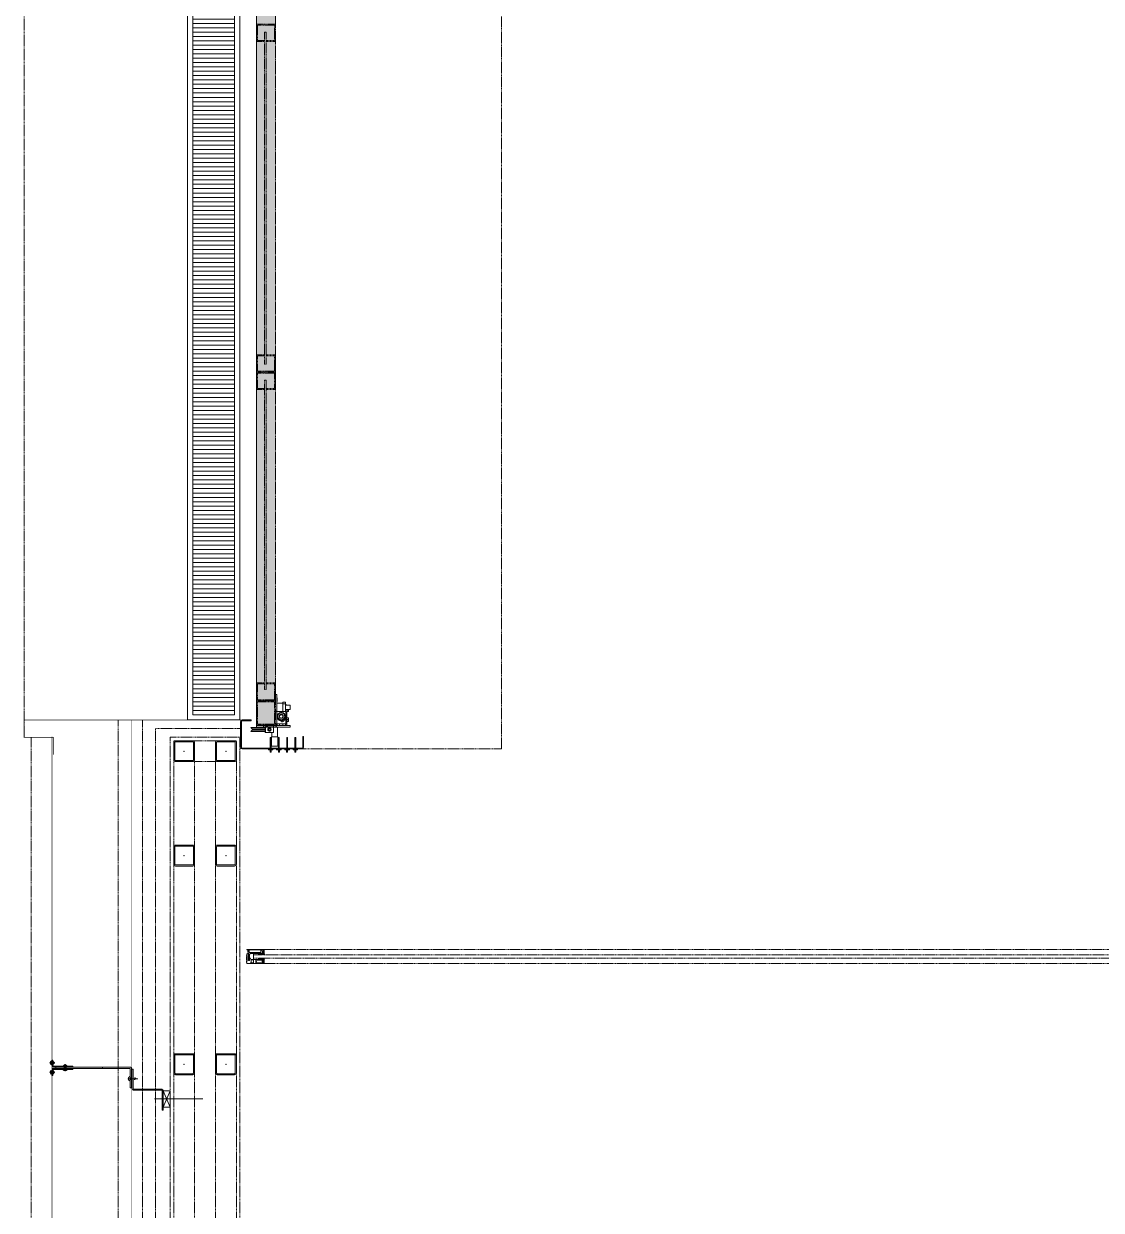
# Model space of a CAD drawing. Extents: x -1457 to 23780, y -2071 to 4205.
# Drawn here: x 1120.4 to 1430, y 1284 to 1625.1 of the extents above; entities that cross this region are included whole.
import ezdxf

# ---------------------------------------------------------------- set-up
doc = ezdxf.new("R2010")
doc.units = 0
doc.header["$MEASUREMENT"] = 0
doc.linetypes.add('HIDDEN', pattern=[0.375, 0.25, -0.125])
doc.layers.get('0').update_dxf_attribs({"color": 9, "lineweight": 9})
for name, color, linetype, lineweight in [('10', 9, 'Continuous', 9), ('M-TEFRIS2-015', 129, 'Continuous', 9), ('M-TEFRIS2-015 @ 1', 129, 'Continuous', 9)]:
    doc.layers.add(name, color=color, linetype=linetype, lineweight=lineweight)
pattern_1 = [(225, (-604.72494, -2171.82614), (-0.0883883476, 0.0883883476), []), (135, (-604.72494, -2171.82614), (0.0883883476, 0.0883883476), [])]

# ---------------------------------------------------------------- blocks, each defined once
blk = doc.blocks.new('p-ızgara 1')
h = blk.add_hatch()
h.set_pattern_fill('ANSI31', color=256, scale=10, angle=225, style=0)
h.set_pattern_definition([(270, (-1308.5183, 1064.6868), (1.25, -4e-16), [])])
h.paths.add_polyline_path([(1.5, 13.5), (1.5, 1.5), (394.5, 1.5), (394.5, 13.5)])
for points in [[(0, 15), (0, 0), (396, 0), (396, 15)], [(1.5, 13.5), (1.5, 1.5), (394.5, 1.5), (394.5, 13.5)]]:
    blk.add_lwpolyline(points, close=True)
blk = doc.blocks.new('p- alum kaplama profil')
at = {"lineweight": 13}
blk.add_lwpolyline([(7.12, 12.59), (7.12, 26.49)], dxfattribs=at)
at = {"lineweight": 5}
blk.add_lwpolyline([(9.44, 15.16), (4.79, 15.16), (4.79, 17.16), (9.44, 17.16)], close=True, dxfattribs=at)
for points in [[(4.79, 15.16), (9.44, 17.16)], [(9.44, 15.16), (4.79, 17.16)]]:
    blk.add_lwpolyline(points, dxfattribs=at)
at = {"lineweight": 18}
blk.add_lwpolyline([(4.09, 6.16), (-1.41, 6.16), (-1.41, 6.46), (4.09, 6.46, 0.414214), (4.29, 6.66), (4.29, 14.66, -0.414214), (4.79, 15.16), (10.29, 15.16), (10.29, 14.86), (4.79, 14.86, 0.414214), (4.59, 14.66), (4.59, 6.66, -0.414214)], format="xyb", close=True, dxfattribs=at)
blk.add_lwpolyline([(-2.06, 5.56), (-2.06, -2.34), (-2.06, -15.69), (-1.66, -15.69), (-1.66, -2.34), (-1.66, 5.56), (-1.66, 5.56), (-1.66, 5.57), (-1.66, 5.57), (-1.66, 5.58), (-1.66, 5.58), (-1.65, 5.59), (-1.65, 5.59), (-1.65, 5.59), (-1.65, 5.6), (-1.65, 5.6), (-1.64, 5.61), (-1.64, 5.61), (-1.64, 5.62), (-1.64, 5.62), (-1.63, 5.62), (-1.63, 5.63), (-1.63, 5.63), (-1.62, 5.63), (-1.62, 5.64), (-1.61, 5.64), (-1.61, 5.64), (-1.61, 5.64), (-1.6, 5.65), (-1.6, 5.65), (-1.59, 5.65), (-1.59, 5.65), (-1.58, 5.65), (-1.58, 5.65), (-1.57, 5.66), (-1.57, 5.66), (-1.56, 5.66), (-1.56, 5.66), (3.94, 5.66), (3.94, 6.06), (-1.56, 6.06), (-1.58, 6.06), (-1.61, 6.05), (-1.63, 6.05), (-1.66, 6.05), (-1.68, 6.04), (-1.7, 6.03), (-1.73, 6.03), (-1.75, 6.02), (-1.77, 6.01), (-1.79, 6), (-1.82, 5.99), (-1.84, 5.97), (-1.86, 5.96), (-1.88, 5.94), (-1.89, 5.93), (-1.91, 5.91), (-1.93, 5.89), (-1.95, 5.87), (-1.96, 5.85), (-1.97, 5.83), (-1.99, 5.81), (-2, 5.79), (-2.01, 5.77), (-2.02, 5.75), (-2.03, 5.72), (-2.04, 5.7), (-2.04, 5.68), (-2.05, 5.65), (-2.05, 5.63), (-2.06, 5.61), (-2.06, 5.58)], close=True)
blk.add_lwpolyline([(-1.66, -2.34), (-2.06, -2.34)])
for points in [[(-2.36, -10.84), (-2.36, -16.39), (-2.36, -16.39, -0.414214), (-2.51, -16.54), (-2.51, -16.54), (-4.06, -16.54), (-4.06, -16.84), (-2.51, -16.84), (-2.51, -16.84, 0.414214), (-2.06, -16.39), (-2.06, -10.84)], [(-1.36, -10.84), (-1.66, -10.84), (-1.66, -16.39, 0.414214), (-1.21, -16.84), (-1.21, -16.84), (0.34, -16.84), (0.34, -16.54), (-1.21, -16.54), (-1.21, -16.54, -0.414214), (-1.36, -16.39), (-1.36, -16.39)]]:
    blk.add_lwpolyline(points, format="xyb", close=True)
for points in [[(1.61, 6.87, -10), (0.98, 6.96, -10)], [(1.56, 7.05, -10), (1.02, 7.13, -10)], [(1.05, 6.91, -10), (1.29, 7.56, -10)], [(1.29, 4.93, -10), (1.29, 7.8, -10)], [(1.53, 6.82, -10), (1.29, 7.56, -10)], [(0.67, 5.66, -10), (1.91, 5.66, -10)], [(0.67, 5.66, -10), (0.67, 5.64, -10), (0.67, 5.62, -10), (0.67, 5.6, -10), (0.68, 5.58, -10), (0.68, 5.56, -10), (0.69, 5.54, -10), (0.69, 5.52, -10), (0.7, 5.5, -10), (0.7, 5.48, -10), (0.71, 5.46, -10), (0.72, 5.45, -10), (0.73, 5.43, -10), (0.74, 5.41, -10), (0.75, 5.4, -10), (0.76, 5.38, -10), (0.77, 5.36, -10), (0.79, 5.35, -10), (0.8, 5.33, -10), (0.81, 5.32, -10), (0.83, 5.31, -10), (0.84, 5.29, -10), (0.86, 5.28, -10), (0.87, 5.27, -10), (0.89, 5.26, -10), (0.91, 5.25, -10), (0.92, 5.24, -10), (0.94, 5.23, -10), (0.96, 5.22, -10), (0.98, 5.21, -10), (1, 5.21, -10), (1.02, 5.2, -10), (1.03, 5.2, -10)], [(0.96, 5.66, -10), (0.97, 5.66, -10), (0.97, 5.66, -10), (0.97, 5.66, -10), (0.98, 5.66, -10), (0.98, 5.66, -10), (0.99, 5.66, -10), (0.99, 5.66, -10), (1, 5.66, -10), (1, 5.67, -10), (1, 5.67, -10), (1.01, 5.67, -10), (1.01, 5.67, -10), (1.01, 5.67, -10), (1.02, 5.68, -10), (1.02, 5.68, -10), (1.02, 5.68, -10), (1.03, 5.69, -10), (1.03, 5.69, -10), (1.03, 5.69, -10), (1.04, 5.7, -10), (1.04, 5.7, -10), (1.04, 5.7, -10), (1.04, 5.71, -10), (1.04, 5.71, -10), (1.05, 5.72, -10), (1.05, 5.72, -10), (1.05, 5.72, -10), (1.05, 5.73, -10), (1.05, 5.73, -10), (1.05, 5.74, -10), (1.05, 5.74, -10), (1.05, 5.75, -10)], [(1.33, 5.85, -10), (0.98, 5.88, -10)], [(1.03, 5.2, -10), (1.04, 5.2, -10), (1.05, 5.19, -10), (1.05, 5.19, -10), (1.06, 5.19, -10), (1.06, 5.19, -10), (1.07, 5.19, -10), (1.07, 5.19, -10), (1.08, 5.19, -10), (1.08, 5.19, -10), (1.09, 5.19, -10), (1.09, 5.18, -10), (1.1, 5.18, -10), (1.1, 5.18, -10), (1.11, 5.18, -10), (1.11, 5.18, -10), (1.12, 5.18, -10), (1.12, 5.18, -10), (1.13, 5.18, -10), (1.13, 5.18, -10), (1.14, 5.18, -10), (1.15, 5.18, -10), (1.15, 5.18, -10), (1.16, 5.17, -10), (1.16, 5.17, -10), (1.17, 5.17, -10), (1.17, 5.17, -10), (1.18, 5.17, -10), (1.18, 5.17, -10), (1.19, 5.17, -10), (1.19, 5.17, -10), (1.2, 5.17, -10), (1.2, 5.17, -10)], [(1.05, 5.83, -10), (1.05, 6.01, -10)], [(1.05, 5.75, -10), (1.05, 5.83, -10)], [(1.2, 5.17, -10), (1.2, 5.2, -10)], [(1.38, 5.2, -10), (1.2, 5.2, -10)], [(1.29, 6.16, -10), (1.29, 6.26, -10)], [(1.38, 5.17, -10), (1.38, 5.2, -10)], [(1.38, 5.17, -10), (1.38, 5.17, -10), (1.39, 5.17, -10), (1.39, 5.17, -10), (1.4, 5.17, -10), (1.41, 5.17, -10), (1.41, 5.17, -10), (1.42, 5.17, -10), (1.42, 5.17, -10), (1.43, 5.17, -10), (1.43, 5.18, -10), (1.44, 5.18, -10), (1.44, 5.18, -10), (1.45, 5.18, -10), (1.45, 5.18, -10), (1.46, 5.18, -10), (1.46, 5.18, -10), (1.47, 5.18, -10), (1.47, 5.18, -10), (1.48, 5.18, -10), (1.48, 5.18, -10), (1.49, 5.18, -10), (1.5, 5.19, -10), (1.5, 5.19, -10), (1.51, 5.19, -10), (1.51, 5.19, -10), (1.52, 5.19, -10), (1.52, 5.19, -10), (1.53, 5.19, -10), (1.53, 5.19, -10), (1.54, 5.19, -10), (1.54, 5.2, -10), (1.55, 5.2, -10)], [(1.53, 5.75, -10), (1.53, 5.92, -10)], [(1.53, 5.75, -10), (1.53, 5.74, -10), (1.53, 5.74, -10), (1.53, 5.73, -10), (1.53, 5.73, -10), (1.53, 5.72, -10), (1.54, 5.72, -10), (1.54, 5.72, -10), (1.54, 5.71, -10), (1.54, 5.71, -10), (1.54, 5.7, -10), (1.54, 5.7, -10), (1.55, 5.7, -10), (1.55, 5.69, -10), (1.55, 5.69, -10), (1.55, 5.69, -10), (1.56, 5.68, -10), (1.56, 5.68, -10), (1.56, 5.68, -10), (1.57, 5.67, -10), (1.57, 5.67, -10), (1.58, 5.67, -10), (1.58, 5.67, -10), (1.58, 5.67, -10), (1.59, 5.66, -10), (1.59, 5.66, -10), (1.6, 5.66, -10), (1.6, 5.66, -10), (1.6, 5.66, -10), (1.61, 5.66, -10), (1.61, 5.66, -10), (1.62, 5.66, -10), (1.62, 5.66, -10)], [(1.55, 5.2, -10), (1.57, 5.2, -10), (1.59, 5.21, -10), (1.6, 5.21, -10), (1.62, 5.22, -10), (1.64, 5.23, -10), (1.66, 5.24, -10), (1.68, 5.25, -10), (1.69, 5.26, -10), (1.71, 5.27, -10), (1.73, 5.28, -10), (1.74, 5.29, -10), (1.76, 5.31, -10), (1.77, 5.32, -10), (1.78, 5.33, -10), (1.8, 5.35, -10), (1.81, 5.36, -10), (1.82, 5.38, -10), (1.83, 5.4, -10), (1.84, 5.41, -10), (1.85, 5.43, -10), (1.86, 5.45, -10), (1.87, 5.46, -10), (1.88, 5.48, -10), (1.89, 5.5, -10), (1.89, 5.52, -10), (1.9, 5.54, -10), (1.9, 5.56, -10), (1.9, 5.58, -10), (1.91, 5.6, -10), (1.91, 5.62, -10), (1.91, 5.64, -10), (1.91, 5.66, -10)], [(-2.86, -13.04, 0), (-0.86, -13.04, 0)], [(-2.36, -12.52, 0), (-2.4, -12.53, 0), (-2.43, -12.56, 0), (-2.47, -12.58, 0), (-2.5, -12.6, 0), (-2.53, -12.63, 0), (-2.56, -12.66, 0), (-2.59, -12.69, 0), (-2.61, -12.73, 0), (-2.63, -12.76, 0), (-2.65, -12.8, 0), (-2.67, -12.84, 0), (-2.68, -12.88, 0), (-2.69, -12.92, 0), (-2.7, -12.96, 0), (-2.71, -13, 0), (-2.71, -13.04, 0), (-2.71, -13.08, 0), (-2.7, -13.13, 0), (-2.69, -13.17, 0), (-2.68, -13.21, 0), (-2.67, -13.25, 0), (-2.65, -13.28, 0), (-2.63, -13.32, 0), (-2.61, -13.36, 0), (-2.59, -13.39, 0), (-2.56, -13.42, 0), (-2.53, -13.45, 0), (-2.5, -13.48, 0), (-2.47, -13.51, 0), (-2.43, -13.53, 0), (-2.4, -13.55, 0), (-2.36, -13.57, 0)], [(-2.36, -13.04, 0), (-2.36, -12.52, 0)], [(-2.36, -13.04, 0), (-2.36, -12.73, 0)], [(-2.36, -12.73, 0), (-2.36, -13.04, 0)], [(-1.36, -12.73, 0), (-2.36, -12.73, 0)], [(-2.36, -13.04, 0), (-2.36, -13.36, 0)], [(-2.36, -13.04, 0), (-2.36, -13.57, 0)], [(-2.36, -13.36, 0), (-2.36, -13.04, 0)], [(-1.36, -13.36, 0), (-2.36, -13.36, 0)], [(-1.36, -13.04, 0), (-1.36, -12.37, 0)], [(-1.36, -13.72, 0), (-1.32, -13.68, 0), (-1.29, -13.65, 0), (-1.26, -13.61, 0), (-1.23, -13.58, 0), (-1.2, -13.54, 0), (-1.18, -13.5, 0), (-1.16, -13.45, 0), (-1.14, -13.41, 0), (-1.12, -13.37, 0), (-1.1, -13.32, 0), (-1.09, -13.28, 0), (-1.08, -13.23, 0), (-1.07, -13.18, 0), (-1.06, -13.14, 0), (-1.06, -13.09, 0), (-1.06, -13.04, 0), (-1.06, -12.99, 0), (-1.06, -12.95, 0), (-1.07, -12.9, 0), (-1.08, -12.85, 0), (-1.09, -12.81, 0), (-1.1, -12.76, 0), (-1.12, -12.72, 0), (-1.14, -12.67, 0), (-1.16, -12.63, 0), (-1.18, -12.59, 0), (-1.2, -12.55, 0), (-1.23, -12.51, 0), (-1.26, -12.47, 0), (-1.29, -12.43, 0), (-1.32, -12.4, 0), (-1.36, -12.37, 0)], [(-1.36, -13.04, 0), (-1.36, -13.72, 0)], [(-3.84, -17.04, 0), (-3.81, -17.07, 0), (-3.78, -17.1, 0), (-3.75, -17.12, 0), (-3.72, -17.15, 0), (-3.69, -17.17, 0), (-3.66, -17.19, 0), (-3.62, -17.21, 0), (-3.59, -17.23, 0), (-3.55, -17.24, 0), (-3.52, -17.26, 0), (-3.48, -17.27, 0), (-3.44, -17.28, 0), (-3.4, -17.28, 0), (-3.36, -17.29, 0), (-3.32, -17.29, 0), (-3.29, -17.29, 0), (-3.25, -17.29, 0), (-3.21, -17.29, 0), (-3.17, -17.28, 0), (-3.13, -17.28, 0), (-3.09, -17.27, 0), (-3.06, -17.26, 0), (-3.02, -17.24, 0), (-2.98, -17.23, 0), (-2.95, -17.21, 0), (-2.91, -17.19, 0), (-2.88, -17.17, 0), (-2.85, -17.15, 0), (-2.82, -17.12, 0), (-2.79, -17.1, 0), (-2.76, -17.07, 0), (-2.73, -17.04, 0)], [(-3.29, -17.04, 0), (-3.84, -17.04, 0)], [(-2.85, -16.54, 0), (-2.86, -16.51, 0), (-2.87, -16.47, 0), (-2.89, -16.44, 0), (-2.91, -16.41, 0), (-2.93, -16.38, 0), (-2.96, -16.35, 0), (-2.98, -16.33, 0), (-3.01, -16.31, 0), (-3.04, -16.29, 0), (-3.07, -16.27, 0), (-3.11, -16.25, 0), (-3.14, -16.24, 0), (-3.18, -16.23, 0), (-3.21, -16.22, 0), (-3.25, -16.22, 0), (-3.29, -16.22, 0), (-3.32, -16.22, 0), (-3.36, -16.22, 0), (-3.39, -16.23, 0), (-3.43, -16.24, 0), (-3.46, -16.25, 0), (-3.5, -16.27, 0), (-3.53, -16.29, 0), (-3.56, -16.31, 0), (-3.59, -16.33, 0), (-3.61, -16.35, 0), (-3.64, -16.38, 0), (-3.66, -16.41, 0), (-3.68, -16.44, 0), (-3.7, -16.47, 0), (-3.71, -16.51, 0), (-3.73, -16.54, 0)], [(-3.29, -16.54, 0), (-3.73, -16.54, 0)], [(-3.29, -16.54, 0), (-3.55, -16.54, 0)], [(-3.55, -16.54, 0), (-3.29, -16.54, 0)], [(-3.55, -17.04, 0), (-3.55, -16.54, 0)], [(-3.29, -17.54, 0), (-3.29, -16.04, 0)], [(-3.29, -16.54, 0), (-2.85, -16.54, 0)], [(-3.29, -16.54, 0), (-3.03, -16.54, 0)], [(-3.03, -16.54, 0), (-3.29, -16.54, 0)], [(-3.29, -17.04, 0), (-2.73, -17.04, 0)], [(-3.03, -17.04, 0), (-3.03, -16.54, 0)], [(-0.56, -17.04, 0), (-1.11, -17.04, 0)], [(0, -17.04, 0), (-0.03, -17.07, 0), (-0.06, -17.1, 0), (-0.09, -17.12, 0), (-0.12, -17.15, 0), (-0.15, -17.17, 0), (-0.18, -17.19, 0), (-0.22, -17.21, 0), (-0.25, -17.23, 0), (-0.29, -17.24, 0), (-0.33, -17.26, 0), (-0.36, -17.27, 0), (-0.4, -17.28, 0), (-0.44, -17.28, 0), (-0.48, -17.29, 0), (-0.52, -17.29, 0), (-0.56, -17.29, 0), (-0.59, -17.29, 0), (-0.63, -17.29, 0), (-0.67, -17.28, 0), (-0.71, -17.28, 0), (-0.75, -17.27, 0), (-0.79, -17.26, 0), (-0.82, -17.24, 0), (-0.86, -17.23, 0), (-0.89, -17.21, 0), (-0.93, -17.19, 0), (-0.96, -17.17, 0), (-0.99, -17.15, 0), (-1.02, -17.12, 0), (-1.05, -17.1, 0), (-1.08, -17.07, 0), (-1.11, -17.04, 0)], [(-1, -16.54, 0), (-0.98, -16.51, 0), (-0.97, -16.47, 0), (-0.95, -16.44, 0), (-0.93, -16.41, 0), (-0.91, -16.38, 0), (-0.88, -16.35, 0), (-0.86, -16.33, 0), (-0.83, -16.31, 0), (-0.8, -16.29, 0), (-0.77, -16.27, 0), (-0.73, -16.25, 0), (-0.7, -16.24, 0), (-0.66, -16.23, 0), (-0.63, -16.22, 0), (-0.59, -16.22, 0), (-0.56, -16.22, 0), (-0.52, -16.22, 0), (-0.48, -16.22, 0), (-0.45, -16.23, 0), (-0.41, -16.24, 0), (-0.38, -16.25, 0), (-0.34, -16.27, 0), (-0.31, -16.29, 0), (-0.28, -16.31, 0), (-0.25, -16.33, 0), (-0.23, -16.35, 0), (-0.2, -16.38, 0), (-0.18, -16.41, 0), (-0.16, -16.44, 0), (-0.14, -16.47, 0), (-0.13, -16.51, 0), (-0.12, -16.54, 0)], [(-0.56, -16.54, 0), (-1, -16.54, 0)], [(-0.56, -16.54, 0), (-0.82, -16.54, 0)], [(-0.82, -16.54, 0), (-0.56, -16.54, 0)], [(-0.82, -17.04, 0), (-0.82, -16.54, 0)], [(-0.56, -17.54, 0), (-0.56, -16.04, 0)], [(-0.56, -16.54, 0), (-0.3, -16.54, 0)], [(-0.56, -16.54, 0), (-0.12, -16.54, 0)], [(-0.3, -16.54, 0), (-0.56, -16.54, 0)], [(-0.56, -17.04, 0), (0, -17.04, 0)], [(-0.3, -17.04, 0), (-0.3, -16.54, 0)]]:
    blk.add_polyline3d(points)
blk = doc.blocks.new('p-seksiyonel kapı profil')
for p, q in [((-11.79, 6.84), (-11.79, 7.08)), ((-11.25, 7.08), (-11.79, 7.08)), ((-11.79, 6.84), (-11.28, 6.84)), ((-11.28, 7.76), (-11.28, 7.08)), ((-11.28, 7.76), (-11.25, 7.76)), ((-11.25, 7.76), (-10.99, 7.76)), ((-11.25, 7.53), (-11.25, 7.76)), ((-11.25, 7.53), (-10.99, 7.53)), ((-11.25, 6.82), (-11.25, 7.53)), ((-10.99, 7.53), (-10.99, 7.76)), ((-10.99, 7.53), (-10.99, 6.84)), ((-10.71, 7.08), (-10.99, 7.08)), ((-10.71, 6.84), (-10.99, 6.84)), ((-10.71, 6.84), (-10.71, 7.08)), ((-10.71, 7.08), (-10.48, 7.08)), ((-10.71, 6.84), (-10.48, 6.84)), ((-10.48, 7.08), (-10.48, 6.84)), ((-9.42, 6.84), (-9.42, 7.08)), ((-8.89, 7.08), (-9.42, 7.08)), ((-9.42, 6.84), (-8.92, 6.84)), ((-8.92, 7.76), (-8.92, 7.08)), ((-8.92, 7.76), (-8.89, 7.76)), ((-8.89, 7.76), (-8.62, 7.76)), ((-8.89, 7.53), (-8.89, 7.76)), ((-8.89, 7.53), (-8.62, 7.53)), ((-8.89, 6.82), (-8.89, 7.53)), ((-8.62, 7.53), (-8.62, 7.76)), ((-8.62, 7.53), (-8.62, 6.84)), ((-8.35, 7.08), (-8.62, 7.08)), ((-8.35, 6.84), (-8.62, 6.84)), ((-8.35, 6.84), (-8.35, 7.08)), ((-8.35, 7.08), (-8.12, 7.08)), ((-8.35, 6.84), (-8.12, 6.84)), ((-8.12, 7.08), (-8.12, 6.84)), ((-7.06, 6.84), (-7.06, 7.08)), ((-6.53, 7.08), (-7.06, 7.08)), ((-7.06, 6.84), (-6.56, 6.84)), ((-6.56, 7.76), (-6.56, 7.08)), ((-6.56, 7.76), (-6.53, 7.76)), ((-6.53, 7.76), (-6.26, 7.76)), ((-6.53, 7.53), (-6.53, 7.76)), ((-6.53, 7.53), (-6.26, 7.53)), ((-6.53, 6.82), (-6.53, 7.53)), ((-6.26, 7.53), (-6.26, 7.76)), ((-6.26, 7.53), (-6.26, 6.84)), ((-5.99, 7.08), (-6.26, 7.08)), ((-5.99, 6.84), (-6.26, 6.84)), ((-5.99, 6.84), (-5.99, 7.08)), ((-5.99, 7.08), (-5.76, 7.08)), ((-5.99, 6.84), (-5.76, 6.84)), ((-5.76, 7.08), (-5.76, 6.84)), ((-4.7, 6.84), (-4.7, 7.08)), ((-4.16, 7.08), (-4.7, 7.08)), ((-4.7, 6.84), (-4.19, 6.84)), ((-4.19, 7.76), (-4.19, 7.08)), ((-4.19, 7.76), (-4.16, 7.76)), ((-4.16, 7.76), (-3.9, 7.76)), ((-4.16, 7.53), (-4.16, 7.76)), ((-4.16, 7.53), (-3.9, 7.53)), ((-4.16, 6.82), (-4.16, 7.53)), ((-3.9, 7.53), (-3.9, 7.76)), ((-3.9, 7.53), (-3.9, 6.84)), ((-3.63, 7.08), (-3.9, 7.08)), ((-3.63, 6.84), (-3.9, 6.84)), ((-3.63, 6.84), (-3.63, 7.08)), ((-3.63, 7.08), (-3.39, 7.08)), ((-3.63, 6.84), (-3.39, 6.84)), ((-3.39, 7.08), (-3.39, 6.84)), ((-13.26, 6.34), (-13.5, 6.34)), ((-13.5, 3.27), (-13.5, 6.34)), ((-13.5, 6.34), (-13.5, 5.67)), ((-13.5, 6.34), (-13.5, 6.34)), ((-13.5, 5.67), (-13.5, 5.49)), ((-13.5, 5.67), (-13.5, 5.67)), ((-13.5, 5.49), (-13.5, 5.49)), ((-13.26, 3.27), (-13.26, 6.34)), ((-13.02, 6.82), (-13.03, 6.82)), ((-13.02, 6.58), (-13.02, 6.82)), ((-13.02, 6.82), (4.13, 6.82)), ((-13.02, 6.58), (4.13, 6.58)), ((-11.25, 6.58), (-11.25, 3.51)), ((-11.01, 3.51), (-11.25, 3.51)), ((-11.01, 6.58), (-11.01, 3.51)), ((-8.89, 6.58), (-8.89, 3.51)), ((-8.65, 3.51), (-8.89, 3.51)), ((-8.65, 6.58), (-8.65, 3.51)), ((-6.53, 6.58), (-6.53, 3.51)), ((-6.29, 3.51), (-6.53, 3.51)), ((-6.29, 6.58), (-6.29, 3.51)), ((-6.14, 5.99), (-6.14, 3.39)), ((-6.14, 5.99), (-4.25, 5.99)), ((-5.67, 6.04), (-5.72, 5.99)), ((-5.67, 6.04), (-5.53, 6.04)), ((-5.53, 6.04), (-4.73, 6.04)), ((-4.68, 5.99), (-4.73, 6.04)), ((-4.25, 3.39), (-4.25, 5.99)), ((-4.16, 6.58), (-4.16, 3.51)), ((-3.93, 3.51), (-4.16, 3.51)), ((-3.93, 6.58), (-3.93, 3.51)), ((4.13, 6.58), (4.13, 6.82)), ((4.37, 6.34), (4.6, 6.34)), ((4.37, 6.34), (4.37, -1.04)), ((4.6, 6.34), (4.6, -1.04)), ((-13.26, 3.27), (-13.5, 3.27)), ((-9.63, 0.12), (-9.63, 0.59)), ((-9.63, 0.59), (-5.32, 0.59)), ((-9.63, 0.12), (-5.85, 0.12)), ((-6.14, 3.39), (-4.25, 3.39)), ((-6.03, 3.39), (-6.03, 0.6)), ((-6.03, 0.6), (-5.77, 0.6)), ((-5.85, -0.36), (-5.85, 0.12)), ((-5.82, 0.15), (-5.82, -0.36)), ((-5.79, 0.6), (-5.79, 0.59)), ((-5.79, 0.12), (-5.79, 0.15)), ((-5.79, 0.12), (-5.32, 0.12)), ((-5.79, -0.13), (-5.79, 0.12)), ((-5.77, 0.6), (-4.85, 0.6)), ((-5.06, 0), (-5.41, 0)), ((-5.32, 0.12), (-5.32, 0.59)), ((-4.85, 0.59), (-5.32, 0.59)), ((-5.32, 0.12), (-5.32, 0)), ((-5.32, 0.12), (-0.24, 0.12)), ((-4.89, 0), (-5.06, 0)), ((-4.83, 0), (-4.89, 0)), ((-4.85, 2.07), (-4.85, 0.59)), ((-4.85, 2.07), (-2.52, 2.07)), ((-4.85, 0.59), (-3.19, 0.59)), ((-4.85, 0.59), (-4.85, 0.47)), ((-4.85, 0.47), (-3.19, 0.47)), ((-4.84, 0.4), (-4.85, 0.47)), ((-4.84, 0.34), (-4.84, 0.4)), ((-4.83, 0.28), (-4.84, 0.34)), ((-4.83, 0.22), (-4.83, 0.28)), ((-4.82, 0.18), (-4.83, 0.22)), ((-4.81, 0), (-4.83, 0)), ((-4.81, 0.15), (-4.82, 0.18)), ((-4.8, 0.12), (-4.81, 0.15)), ((-4.55, 0), (-4.81, 0)), ((-4.78, 0.12), (-4.8, 0.12)), ((-4.53, 0), (-4.55, 0)), ((-4.47, 0), (-4.53, 0)), ((-3.36, 0), (-4.47, 0)), ((-4.37, 2.07), (-4.37, 3.39)), ((-4.13, 1.38), (-4.15, 1.24)), ((-4.15, 1.24), (-4.13, 1.1)), ((-4.07, 1.51), (-4.13, 1.38)), ((-4.13, 1.1), (-4.07, 0.97)), ((-3.97, 1.61), (-4.07, 1.51)), ((-4.04, 1.38), (-4.07, 1.24)), ((-4.07, 1.24), (-4.04, 1.1)), ((-4.07, 0.97), (-3.97, 0.87)), ((-3.98, 1.51), (-4.04, 1.38)), ((-4.04, 1.1), (-3.98, 0.97)), ((-3.89, 1.61), (-3.98, 1.51)), ((-3.98, 0.97), (-3.89, 0.87)), ((-3.85, 1.68), (-3.97, 1.61)), ((-3.97, 0.87), (-3.85, 0.8)), ((-3.77, 1.68), (-3.89, 1.61)), ((-3.89, 0.87), (-3.77, 0.8)), ((-3.72, 1.71), (-3.85, 1.68)), ((-3.85, 0.8), (-3.72, 0.77)), ((-3.84, 1.65), (-3.63, 1.44)), ((-3.63, 1.04), (-3.83, 0.83)), ((-3.64, 1.71), (-3.77, 1.68)), ((-3.77, 0.8), (-3.64, 0.77)), ((-3.58, 1.7), (-3.72, 1.71)), ((-3.72, 0.77), (-3.58, 0.78)), ((-3.26, 1.44), (-3.63, 1.44)), ((-3.26, 1.04), (-3.63, 1.04)), ((-3.45, 1.65), (-3.58, 1.7)), ((-3.58, 0.78), (-3.45, 0.83)), ((-3.22, 1.24), (-3.55, 1.24)), ((-3.34, 1.56), (-3.45, 1.65)), ((-3.45, 0.83), (-3.34, 0.92)), ((-3.23, 0), (-3.36, 0)), ((-3.26, 1.45), (-3.34, 1.56)), ((-3.34, 0.92), (-3.26, 1.04)), ((-3.22, 1.31), (-3.26, 1.45)), ((-3.26, 1.04), (-3.22, 1.17)), ((-3.13, 0), (-3.23, 0)), ((-3.22, 1.17), (-3.22, 1.31)), ((-3.19, 0.59), (-2.52, 0.59)), ((-3.19, 0.59), (-3.19, 0.47)), ((-3.19, 0.47), (-3.16, 0.41)), ((-3.16, 0.41), (-3.07, 0.35)), ((-2.71, 0), (-3.13, 0)), ((-3.07, 0.35), (-2.93, 0.3)), ((-2.93, 0.3), (-2.74, 0.25)), ((-2.74, 0.25), (-2.5, 0.21)), ((-2.29, 0), (-2.71, 0)), ((-2.52, 2.07), (-2.52, 0.59)), ((-2.52, 2.07), (-2.44, 2.07)), ((-2.52, 0.59), (-2.5, 0.59)), ((-2.44, 0.59), (-2.5, 0.59)), ((-2.5, 0.59), (-2.5, 0.21)), ((-2.5, 0.21), (-2.49, 0.17)), ((-2.49, 0.17), (-2.48, 0.14)), ((-2.48, 0.14), (-2.46, 0.12)), ((-2.46, 0.12), (-2.45, 0.12)), ((-2.44, 2.07), (-2.44, 0.59)), ((1.61, 1.83), (-2.44, 1.83)), ((1.62, 1.8), (-2.44, 1.8)), ((1.27, 1.44), (-2.44, 1.44)), ((1.18, 1.24), (-2.44, 1.24)), ((1.26, 1.04), (-2.44, 1.04)), ((1.62, 0.68), (-2.44, 0.68)), ((1.61, 0.65), (-2.44, 0.65)), ((-2.44, 0.59), (-2.44, 0.12)), ((-2.01, 0.59), (-2.44, 0.59)), ((-2.19, 0), (-2.29, 0)), ((-2.06, 0), (-2.19, 0)), ((-1.64, 0), (-2.06, 0)), ((-2.01, 0.59), (-2.01, 0.12)), ((-2.01, 0.59), (0, 0.59)), ((-1.69, 0.65), (-1.74, 0.59)), ((-1.53, 0), (-1.64, 0)), ((-0.95, 0), (-1.53, 0)), ((-0.89, 0), (-0.95, 0)), ((-0.87, 0), (-0.89, 0)), ((-0.6, 0), (-0.87, 0)), ((-0.62, 0.59), (-0.68, 0.65)), ((-0.58, 0), (-0.6, 0)), ((-0.52, 0), (-0.58, 0)), ((-0.36, 0), (-0.52, 0)), ((0, 0), (-0.36, 0)), ((-0.24, 0.12), (-0.24, 0)), ((-0.24, 0.12), (0, 0.12)), ((0, 0.12), (0, 0.59)), ((0, 0), (0, 0)), ((1.62, 0.68), (1.26, 1.04)), ((1.27, 1.44), (1.62, 1.8)), ((-9.19, -1.11), (-9.22, -1.11)), ((-9.22, -1.18), (-9.22, -1.11)), ((-9.22, -1.18), (-9.19, -1.12)), ((-9.22, -1.2), (-9.22, -1.18)), ((-9.19, -1.41), (-9.22, -1.2)), ((-9.22, -1.65), (-9.22, -1.2)), ((-9.22, -1.65), (-9.19, -1.42)), ((-9.22, -1.68), (-9.22, -1.65)), ((-9.19, -1.88), (-9.22, -1.68)), ((-9.22, -2.05), (-9.22, -1.68)), ((-9.22, -2.05), (-9.19, -1.88)), ((-9.2, -2.05), (-9.22, -2.06)), ((-9.22, -2.06), (-9.22, -2.05)), ((-9.19, -1.07), (-9.19, -1.12)), ((-9.19, -1.07), (-8.74, -1.07)), ((-9.19, -1.12), (-9.19, -1.11)), ((-9.19, -1.12), (-9.19, -1.16)), ((-9.19, -1.16), (-9.19, -1.42)), ((-9.19, -1.16), (-8.74, -1.16)), ((-9.19, -1.42), (-9.19, -1.41)), ((-9.19, -1.42), (-9.19, -1.67)), ((-9.19, -1.67), (-8.74, -1.67)), ((-9.19, -1.67), (-9.19, -1.88)), ((-9.19, -2.09), (-9.19, -1.88)), ((-9.19, -1.88), (-9.19, -1.88)), ((-9.19, -2.09), (-8.74, -2.09)), ((-8.74, -0.14), (-8.27, -0.14)), ((-8.74, -2.18), (-8.74, -0.14)), ((-8.74, -4.56), (-8.74, -2.18)), ((-8.74, -2.18), (-8.39, -2.18)), ((-8.39, -0.36), (-5.79, -0.36)), ((-8.39, -0.36), (-8.39, -0.4)), ((-8.39, -3.93), (-8.39, -0.4)), ((-8.39, -0.4), (-5.79, -0.4)), ((-8.28, -1.86), (-8.31, -2.07)), ((-8.31, -2.07), (-8.31, -2.16)), ((-8.28, -2.14), (-8.31, -2.35)), ((-8.31, -2.35), (-8.31, -2.56)), ((-8.31, -2.56), (-8.29, -2.67)), ((-8.21, -1.66), (-8.28, -1.86)), ((-8.21, -1.94), (-8.28, -2.14)), ((-8.28, -2.72), (-8.28, -2.71)), ((-8.22, -2.92), (-8.28, -2.72)), ((-8.27, -0.36), (-8.27, -0.14)), ((-8.13, -2.35), (-8.24, -2.6)), ((-8.24, -2.67), (-8.13, -2.41)), ((-8.24, -2.67), (-8.24, -2.6)), ((-8.16, -2.79), (-8.24, -2.67)), ((-8, -3.26), (-8.22, -2.92)), ((-8.1, -1.47), (-8.21, -1.66)), ((-8.1, -1.75), (-8.21, -1.94)), ((-8.21, -2.45), (-8.19, -2.24)), ((-8.21, -2.48), (-8.19, -2.27)), ((-8.21, -2.45), (-8.21, -2.48)), ((-8.19, -2.24), (-8.13, -2.03)), ((-8.19, -2.27), (-8.13, -2.06)), ((-8.13, -2.91), (-8.17, -2.77)), ((-7.91, -3.15), (-8.16, -2.79)), ((-8.13, -2.03), (-8.02, -1.83)), ((-8.13, -2.06), (-8.02, -1.86)), ((-8.02, -2.1), (-8.13, -2.35)), ((-8.13, -2.41), (-8, -2.15)), ((-8.02, -3.11), (-8.13, -2.91)), ((-7.96, -1.31), (-8.1, -1.47)), ((-7.96, -1.59), (-8.1, -1.75)), ((-8.09, -2.53), (-8.08, -2.4)), ((-8.09, -2.66), (-8.09, -2.53)), ((-8.07, -2.79), (-8.09, -2.66)), ((-8.08, -2.4), (-8.05, -2.27)), ((-8.03, -2.91), (-8.07, -2.79)), ((-8.05, -2.27), (-8, -2.15)), ((-7.98, -3.03), (-8.03, -2.91)), ((-8.02, -1.83), (-7.88, -1.66)), ((-8.02, -1.86), (-7.88, -1.69)), ((-8, -2.07), (-8.02, -2.1)), ((-7.88, -3.27), (-8.02, -3.11)), ((-7.88, -1.8), (-8, -2.07)), ((-8, -2.15), (-7.94, -2.03)), ((-8, -2.15), (-7.99, -2.11)), ((-7.68, -3.51), (-8, -3.26)), ((-7.99, -2.11), (-7.87, -1.87)), ((-7.91, -3.15), (-7.98, -3.03)), ((-7.8, -1.17), (-7.96, -1.31)), ((-7.8, -1.45), (-7.96, -1.59)), ((-7.94, -2.03), (-7.86, -1.93)), ((-7.83, -3.25), (-7.91, -3.15)), ((-7.82, -3.27), (-7.91, -3.15)), ((-7.76, -1.55), (-7.88, -1.8)), ((-7.88, -1.66), (-7.78, -1.57)), ((-7.88, -1.69), (-7.81, -1.63)), ((-7.77, -3.38), (-7.88, -3.27)), ((-7.87, -1.87), (-7.76, -1.62)), ((-7.86, -1.93), (-7.77, -1.83)), ((-7.73, -3.34), (-7.83, -3.25)), ((-7.57, -3.61), (-7.82, -3.27)), ((-7.62, -1.06), (-7.8, -1.17)), ((-7.62, -1.34), (-7.8, -1.45)), ((-7.77, -1.83), (-7.67, -1.75)), ((-7.49, -1.52), (-7.76, -1.55)), ((-7.76, -1.62), (-7.76, -1.55)), ((-7.76, -1.62), (-7.48, -1.6)), ((-7.74, -1.54), (-7.71, -1.52)), ((-7.62, -3.41), (-7.73, -3.34)), ((-7.71, -1.52), (-7.52, -1.42)), ((-7.68, -2.57), (-7.66, -2.41)), ((-7.67, -2.53), (-7.68, -2.49)), ((-7.67, -2.6), (-7.68, -2.52)), ((-7.66, -2.64), (-7.68, -2.52)), ((-7.66, -2.73), (-7.68, -2.57)), ((-7.67, -1.53), (-7.52, -1.45)), ((-7.67, -1.75), (-7.56, -1.68)), ((-7.62, -2.68), (-7.67, -2.53)), ((-7.62, -2.75), (-7.67, -2.6)), ((-7.66, -2.41), (-7.6, -2.26)), ((-7.59, -2.79), (-7.66, -2.64)), ((-7.59, -2.87), (-7.66, -2.73)), ((-7.42, -0.99), (-7.62, -1.06)), ((-7.42, -1.27), (-7.62, -1.34)), ((-7.62, -2.67), (-7.55, -2.73)), ((-7.52, -2.82), (-7.62, -2.68)), ((-7.52, -2.88), (-7.62, -2.75)), ((-7.6, -2.26), (-7.49, -2.14)), ((-7.59, -0.1), (-7.59, -0.36)), ((-7.59, -2.26), (-7.59, -2.53)), ((-7.54, -2.32), (-7.59, -2.46)), ((-7.59, -2.46), (-7.59, -2.61)), ((-7.59, -2.53), (-7.59, -2.7)), ((-7.59, -2.61), (-7.54, -2.75)), ((-7.49, -2.91), (-7.59, -2.79)), ((-7.49, -3), (-7.59, -2.87)), ((-7.57, -2.76), (-7.53, -2.79)), ((-7.56, -1.68), (-7.44, -1.63)), ((-7.46, -2.19), (-7.54, -2.32)), ((-7.54, -2.75), (-7.46, -2.87)), ((-7.53, -2.79), (-7.52, -2.8)), ((-7.52, -1.42), (-7.31, -1.36)), ((-7.52, -1.45), (-7.31, -1.39)), ((-7.45, -2.89), (-7.52, -2.82)), ((-7.4, -2.98), (-7.52, -2.88)), ((-7.22, -1.49), (-7.49, -1.52)), ((-7.49, -2.14), (-7.36, -2.04)), ((-7.36, -3.01), (-7.49, -2.91)), ((-7.36, -3.09), (-7.49, -3)), ((-7.48, -1.6), (-7.18, -1.57)), ((-7.34, -2.1), (-7.46, -2.19)), ((-7.46, -2.87), (-7.34, -2.97)), ((-7.44, -1.63), (-7.31, -1.59)), ((-7.21, -0.95), (-7.42, -0.99)), ((-7.21, -1.23), (-7.42, -1.27)), ((-7.25, -3.05), (-7.4, -2.98)), ((-7.36, -2.04), (-7.21, -1.99)), ((-7.21, -3.06), (-7.36, -3.01)), ((-7.21, -3.14), (-7.36, -3.09)), ((-7.2, -2.05), (-7.34, -2.1)), ((-7.34, -2.97), (-7.2, -3.02)), ((-7.31, -1.36), (-7.09, -1.33)), ((-7.31, -1.39), (-7.09, -1.37)), ((-7.31, -1.59), (-7.18, -1.57)), ((-7.09, -3.07), (-7.25, -3.05)), ((-7.18, -1.49), (-7.22, -1.49)), ((-7.13, -0.95), (-7.21, -0.95)), ((-6.99, -1.23), (-7.21, -1.23)), ((-7.21, -1.99), (-7.05, -1.98)), ((-7.05, -3.07), (-7.21, -3.06)), ((-7.05, -3.15), (-7.21, -3.14)), ((-7.05, -2.03), (-7.2, -2.05)), ((-7.2, -3.02), (-7.05, -3.03)), ((-6.89, -1.46), (-7.18, -1.49)), ((-7.18, -1.57), (-7.14, -1.57)), ((-7.18, -1.57), (-7.05, -1.57)), ((-7.14, -1.57), (-6.87, -1.54)), ((-7.09, -0.96), (-7.09, -0.94)), ((-7.09, -1.33), (-6.87, -1.36)), ((-7.09, -1.37), (-6.87, -1.39)), ((-6.93, -3.05), (-7.09, -3.07)), ((-7.05, -1.57), (-6.92, -1.58)), ((-7.05, -1.98), (-6.89, -2.01)), ((-6.91, -2.07), (-7.05, -2.03)), ((-7.05, -3.03), (-6.91, -3)), ((-6.89, -3.04), (-7.05, -3.07)), ((-6.89, -3.12), (-7.05, -3.15)), ((-6.78, -1.26), (-6.99, -1.23)), ((-6.79, -2.99), (-6.93, -3.05)), ((-6.92, -1.58), (-6.79, -1.61)), ((-6.78, -2.14), (-6.91, -2.07)), ((-6.91, -3), (-6.78, -2.92)), ((-6.61, -1.44), (-6.89, -1.46)), ((-6.89, -2.01), (-6.75, -2.08)), ((-6.75, -2.96), (-6.89, -3.04)), ((-6.75, -3.05), (-6.89, -3.12)), ((-6.87, -1.36), (-6.66, -1.42)), ((-6.87, -1.39), (-6.71, -1.43)), ((-6.87, -1.54), (-6.61, -1.51)), ((-6.79, -1.61), (-6.67, -1.66)), ((-6.66, -2.89), (-6.79, -2.99)), ((-6.58, -1.33), (-6.78, -1.26)), ((-6.67, -2.25), (-6.78, -2.14)), ((-6.78, -2.92), (-6.67, -2.82)), ((-6.75, -2.08), (-6.63, -2.19)), ((-6.63, -2.85), (-6.75, -2.96)), ((-6.63, -2.94), (-6.75, -3.05)), ((-6.66, -2.82), (-6.73, -2.89)), ((-6.67, -1.66), (-6.56, -1.72)), ((-6.61, -2.39), (-6.67, -2.25)), ((-6.67, -2.82), (-6.61, -2.68)), ((-6.66, -1.42), (-6.64, -1.43)), ((-6.57, -2.69), (-6.66, -2.82)), ((-6.66, -2.8), (-6.61, -2.76)), ((-6.57, -2.76), (-6.66, -2.89)), ((-6.63, -2.19), (-6.55, -2.33)), ((-6.63, -2.73), (-6.56, -2.67)), ((-6.55, -2.72), (-6.63, -2.85)), ((-6.55, -2.8), (-6.63, -2.94)), ((-6.51, -3.38), (-6.62, -3.45)), ((-6.61, -1.51), (-6.61, -1.44)), ((-6.52, -1.56), (-6.61, -1.44)), ((-6.61, -1.51), (-6.52, -1.63)), ((-6.59, -2.53), (-6.61, -2.39)), ((-6.61, -2.68), (-6.59, -2.53)), ((-6.59, -0.36), (-6.59, -0.1)), ((-6.59, -2.53), (-6.59, -2.26)), ((-6.59, -2.7), (-6.59, -2.53)), ((-6.39, -1.44), (-6.58, -1.33)), ((-6.58, -1.45), (-6.47, -1.52)), ((-6.51, -2.54), (-6.57, -2.69)), ((-6.51, -2.61), (-6.57, -2.76)), ((-6.56, -1.72), (-6.45, -1.8)), ((-6.55, -1.5), (-6.47, -1.55)), ((-6.55, -2.33), (-6.5, -2.48)), ((-6.5, -2.56), (-6.55, -2.72)), ((-6.5, -2.64), (-6.55, -2.8)), ((-6.27, -1.9), (-6.52, -1.56)), ((-6.52, -1.63), (-6.27, -1.99)), ((-6.5, -2.49), (-6.51, -2.54)), ((-6.5, -2.52), (-6.51, -2.61)), ((-6.41, -3.3), (-6.51, -3.38)), ((-6.5, -2.48), (-6.5, -2.64)), ((-6.5, -2.52), (-6.5, -2.56)), ((-6.47, -1.52), (-6.3, -1.66)), ((-6.47, -1.55), (-6.3, -1.69)), ((-6.45, -1.8), (-6.35, -1.89)), ((-6.31, -3.26), (-6.42, -3.5)), ((-6.32, -3.2), (-6.41, -3.3)), ((-6.23, -1.57), (-6.39, -1.44)), ((-6.18, -3.25), (-6.37, -3.41)), ((-6.35, -1.89), (-6.27, -1.99)), ((-6.24, -3.1), (-6.32, -3.2)), ((-6.19, -3.02), (-6.31, -3.26)), ((-6.3, -1.66), (-6.16, -1.83)), ((-6.3, -1.69), (-6.16, -1.86)), ((-6.16, -3.1), (-6.29, -3.27)), ((-6.18, -2.03), (-6.27, -1.9)), ((-6.27, -1.99), (-6.18, -2.11)), ((-6.27, -1.99), (-6.2, -2.1)), ((-6.18, -2.98), (-6.24, -3.1)), ((-6.09, -1.74), (-6.23, -1.57)), ((-6.2, -2.1), (-6.15, -2.22)), ((-6.18, -2.98), (-6.19, -3.02)), ((-5.94, -2.38), (-6.18, -2.03)), ((-6.18, -2.11), (-5.94, -2.45)), ((-6.05, -2.71), (-6.18, -2.98)), ((-6.13, -2.86), (-6.18, -2.98)), ((-6.17, -3.24), (-6.08, -3.13)), ((-6.16, -1.83), (-6.05, -2.02)), ((-6.16, -1.86), (-6.05, -2.05)), ((-6.05, -2.91), (-6.16, -3.1)), ((-6.15, -2.22), (-6.11, -2.34)), ((-6.1, -2.73), (-6.13, -2.86)), ((-6.11, -2.34), (-6.09, -2.47)), ((-6.09, -2.6), (-6.1, -2.73)), ((-5.98, -1.92), (-6.09, -1.74)), ((-6.09, -2.47), (-6.09, -2.6)), ((-6.08, -3.13), (-5.97, -2.95)), ((-6.05, -2.02), (-5.99, -2.23)), ((-6.05, -2.05), (-5.99, -2.26)), ((-5.94, -2.45), (-6.05, -2.71)), ((-5.99, -2.7), (-6.05, -2.91)), ((-5.99, -2.23), (-5.98, -2.29)), ((-5.99, -2.26), (-5.98, -2.29)), ((-5.97, -2.55), (-5.99, -2.7)), ((-5.91, -2.12), (-5.98, -1.92)), ((-5.97, -2.95), (-5.9, -2.74)), ((-5.94, -2.45), (-5.94, -2.38)), ((-5.92, -0.36), (-5.92, -0.09)), ((-5.87, -2.33), (-5.91, -2.12)), ((-5.85, -0.07), (-5.9, -0.07)), ((-5.9, -0.07), (-5.9, -0.36)), ((-5.9, -2.74), (-5.87, -2.53)), ((-5.86, -2.44), (-5.87, -2.33)), ((-5.87, -2.53), (-5.86, -2.44)), ((-5.79, -0.29), (-5.79, -0.13)), ((-5.79, -0.13), (-5.41, -0.13)), ((-5.79, -0.13), (-5.79, -0.16)), ((-5.79, -0.31), (-5.41, -0.31)), ((-5.79, -0.32), (-5.79, -0.36)), ((-5.79, -0.36), (-5.79, -0.4)), ((-5.79, -0.36), (-5.41, -0.36)), ((-5.79, -3.93), (-5.79, -0.4)), ((-5.7, -0.4), (-5.79, -0.4)), ((-5.61, -0.39), (-5.7, -0.4)), ((-5.53, -0.39), (-5.61, -0.39)), ((-5.46, -0.38), (-5.53, -0.39)), ((-5.41, -0.38), (-5.46, -0.38)), ((1.59, -1.51), (1.59, -1.27)), ((4.13, -1.27), (1.59, -1.27)), ((4.13, -1.51), (1.59, -1.51)), ((4.13, -1.27), (4.13, -1.51)), ((4.37, -1.04), (4.6, -1.04)), ((-8.27, -4.56), (-9.69, -4.56)), ((-9.69, -5.74), (-9.69, -4.56)), ((-9.69, -5.74), (-8.27, -5.74)), ((-9.19, -4), (-9.22, -3.94)), ((-9.22, -4.12), (-9.22, -3.94)), ((-9.22, -4.12), (-9.19, -4)), ((-9.22, -4.14), (-9.22, -4.12)), ((-9.19, -4.37), (-9.22, -4.14)), ((-9.22, -4.56), (-9.22, -4.14)), ((-9.21, -4.56), (-9.19, -4.37)), ((-9.19, -3.9), (-9.19, -4)), ((-9.19, -3.9), (-8.74, -3.9)), ((-9.19, -4), (-9.19, -4.1)), ((-9.19, -4), (-9.19, -4)), ((-9.19, -4.1), (-9.19, -4.37)), ((-9.19, -4.1), (-8.74, -4.1)), ((-9.19, -4.37), (-9.19, -4.56)), ((-9.19, -4.37), (-9.19, -4.37)), ((-8.74, -5.88), (-8.74, -5.74)), ((-8.74, -5.88), (-8.27, -5.88)), ((-8.39, -3.93), (-5.79, -3.93)), ((-8.27, -3.93), (-8.27, -6.14)), ((-7.56, -6.14), (-8.27, -6.14)), ((-8.27, -6.14), (-8.27, -6.63)), ((-7.56, -6.63), (-8.27, -6.63)), ((-7.63, -3.53), (-7.68, -3.51)), ((-7.51, -3.48), (-7.62, -3.41)), ((-7.3, -3.59), (-7.57, -3.61)), ((-7.56, -3.93), (-7.56, -6.14)), ((-5.79, -3.97), (-7.56, -3.97)), ((-7.56, -6.14), (-7.56, -6.63)), ((-7.56, -6.33), (-5.79, -6.33)), ((-7.38, -3.52), (-7.51, -3.48)), ((-7.29, -3.65), (-7.43, -3.6)), ((-7.26, -3.55), (-7.38, -3.52)), ((-7.04, -3.57), (-7.3, -3.59)), ((-6.88, -3.64), (-7.29, -3.65)), ((-7.13, -3.57), (-7.26, -3.55)), ((-7.09, -3.6), (-7.24, -3.59)), ((-7, -3.56), (-7.13, -3.57)), ((-6.87, -3.58), (-7.09, -3.6)), ((-7, -3.56), (-7.04, -3.57)), ((-6.7, -3.53), (-7, -3.56)), ((-6.87, -3.54), (-7, -3.56)), ((-6.51, -3.51), (-6.88, -3.64)), ((-6.74, -3.5), (-6.87, -3.54)), ((-6.72, -3.54), (-6.87, -3.58)), ((-6.62, -3.45), (-6.74, -3.5)), ((-6.42, -3.5), (-6.7, -3.53)), ((-5.85, -6.81), (-5.9, -6.81)), ((-5.9, -6.81), (-5.9, -7.84)), ((-5.85, -8.04), (-5.85, -6.61)), ((-5.82, -6.58), (-5.82, -8.07)), ((-5.79, -3.93), (-5.7, -3.93)), ((-5.79, -3.93), (-5.79, -4.01)), ((-5.79, -8.86), (-5.79, -4.01)), ((-5.79, -4.01), (-5.41, -4.01)), ((-5.7, -3.93), (-5.61, -3.92)), ((-5.61, -3.92), (-5.53, -3.92)), ((-5.53, -3.92), (-5.46, -3.91)), ((-5.46, -3.91), (-5.41, -3.91)), ((-5.92, -7.82), (-5.92, -6.82)), ((-5.9, -7.84), (-5.85, -7.84)), ((-5.79, -8.86), (-5.41, -8.86))]:
    blk.add_line(p, q)
for centre, radius, start, end in [((-11.28, 6.81), 0.0295, 11.537, 90), ((-10.99, 6.81), 0.0295, 90, 168.463), ((-8.92, 6.81), 0.0295, 11.537, 90), ((-8.62, 6.81), 0.0295, 90, 168.463), ((-6.56, 6.81), 0.0295, 11.537, 90), ((-6.26, 6.81), 0.0295, 90, 168.463), ((-4.19, 6.81), 0.0295, 11.537, 90), ((-3.9, 6.81), 0.0295, 90, 168.463), ((-13.02, 6.34), 0.473, 90, 180), ((-13.03, 6.34), 0.473, 90, 180), ((-13.02, 6.34), 0.236, 90, 180), ((4.13, 6.34), 0.473, 0, 90), ((4.13, 6.34), 0.236, 0, 90), ((-7.09, -0.1), 0.502, 153.6489, 180), ((-7.09, -0.1), 0.502, 0, 26.3511), ((-5.82, 0.12), 0.0295, 90, 180), ((-5.32, 0.12), 0.472, 90, 180), ((-3.84, 1.24), 0.295, 0.8144, 45), ((-3.84, 1.24), 0.295, 315.6236, 359.6289), ((1.47, 1.24), 0.295, 135, 179.1856), ((1.47, 1.24), 0.295, 180.3711, 224.3764), ((-5.9, -0.09), 0.0177, 90, 180), ((4.13, -1.04), 0.473, 270, 0), ((4.13, -1.04), 0.236, 270, 0), ((-5.9, -6.82), 0.0177, 90, 180), ((-5.82, -6.61), 0.0295, 90, 180), ((-5.9, -7.82), 0.0177, 180, 270), ((-5.82, -8.04), 0.0295, 180, 270)]:
    blk.add_arc(centre, radius, start, end)
blk = doc.blocks.new('prf-60x60')
for points in [[(-2.5, -6), (2.5, -6, 0.414214), (3, -5.5), (3, -0.5, 0.414214), (2.5, 0), (-2.5, 0, 0.414214), (-3, -0.5), (-3, -5.5, 0.414214)], [(-2.5, -5.7), (2.5, -5.7, 0.414214), (2.7, -5.5), (2.7, -0.5, 0.414214), (2.5, -0.3), (-2.5, -0.3, 0.414214), (-2.7, -0.5), (-2.7, -5.5, 0.414214)]]:
    blk.add_lwpolyline(points, format="xyb", close=True)
at = {"color": 252}
blk.add_point((0, -3), dxfattribs=at)
blk = doc.blocks.new('p-strahle-alüminyumdoğramaprofili')
at = {"layer": '10'}
h = blk.add_hatch(dxfattribs=at)
h.set_pattern_fill('NET', color=256, angle=315, style=0)
h.set_pattern_definition(pattern_1)
h.paths.add_polyline_path([(-4.62, 2.65), (-4.68, 2.65), (-4.72, 2.75), (-4.72, 2.8), (-4.69, 2.8), (-4.69, 2.92), (-4.98, 2.92), (-4.98, 2.8), (-4.95, 2.8), (-4.99, 2.65), (-5.08, 2.66), (-5.25, 2.28), (-5.14, 2.28), (-5.14, 2.33), (-4.98, 2.52, 0.2599), (-4.9, 2.28), (-4.66, 2.28, 0.382682)])
h.paths.add_polyline_path([(-4.86, 2.52), (-4.67, 2.52, -2.16717)], flags=16)
h = blk.add_hatch(dxfattribs=at)
h.set_pattern_fill('NET', color=256, angle=315, style=0)
h.set_pattern_definition(pattern_1)
h.paths.add_polyline_path([(-4.62, 0.88), (-4.68, 0.88), (-4.72, 0.77), (-4.72, 0.73), (-4.69, 0.73), (-4.69, 0.6), (-4.98, 0.6), (-4.98, 0.73), (-4.95, 0.73), (-4.99, 0.88), (-5.08, 0.87), (-5.25, 1.24), (-5.14, 1.24), (-5.14, 1.2), (-4.98, 1.01, -0.2599), (-4.9, 1.24), (-4.66, 1.24, -0.382682)])
h.paths.add_polyline_path([(-4.86, 1), (-4.67, 1, 2.16717)], flags=16)
h = blk.add_hatch(dxfattribs=at)
h.set_pattern_fill('NET', color=256, angle=315, style=0)
h.set_pattern_definition([(225, (-608.45214, -2173.53612), (-0.0883883476, 0.0883883476), []), (135, (-608.45214, -2173.53612), (0.0883883476, 0.0883883476), [])])
h.paths.add_polyline_path([(-3.45, 2.28), (-3.45, 2.57), (-4.49, 2.57), (-4.49, 2.28)])
h = blk.add_hatch(dxfattribs=at)
h.set_pattern_fill('NET', color=256, angle=315, style=0)
h.set_pattern_definition([(225, (-608.45214, -2180.04526), (-0.0883883476, 0.0883883476), []), (135, (-608.45214, -2180.04526), (0.0883883476, 0.0883883476), [])])
h.paths.add_polyline_path([(-3.45, 0.93), (-3.45, 1.24), (-4.49, 1.24), (-4.49, 0.93)])
h = blk.add_hatch(dxfattribs=at)
h.set_pattern_fill('NET', color=256, angle=315, style=0)
h.set_pattern_definition([(225, (-629.50454, -2177.58922), (-0.0883883476, 0.0883883476), []), (135, (-629.50454, -2177.58922), (0.0883883476, 0.0883883476), [])])
h.paths.add_polyline_path([(0, 0.68), (0, 1.75), (-0.18, 1.75), (-0.18, 0.68)])
for points in [[(-4.92, 3.6), (-4.92, 3.16), (-4.61, 3.16), (-4.61, 2.87), (-4.52, 2.87), (-4.62, 2.65), (-4.68, 2.65), (-4.72, 2.75), (-4.72, 2.8), (-4.69, 2.8), (-4.69, 3.05), (-4.98, 3.05), (-4.98, 2.8), (-4.95, 2.8), (-4.99, 2.65), (-5.08, 2.66), (-5.07, 3.76), (-0.11, 3.76)], [(-5.08, 2.66), (-5.25, 2.28)], [(-5.09, 0.88), (-5.25, 1.24)], [(-4.98, 2.52), (-5.14, 2.33), (-5.14, 2.28)], [(-4.98, 1.01), (-5.14, 1.2), (-5.14, 1.24)], [(-4.69, 2.92), (-4.98, 2.92)], [(-4.71, 0.6), (-4.98, 0.6)], [(-2.83, 0.2), (-2.67, 0.2), (-2.67, -0.04), (-4.87, -0.04), (-4.87, 0.19), (-4.57, 0.19), (-4.57, 0.73), (-2.67, 0.73)], [(-4.52, 2.87), (-4.49, 2.87), (-4.49, 2.26)], [(-4.49, 0.93), (-4.49, 0.93), (-4.49, 1.26)], [(-3.45, 2.26), (-3.45, 2.57)], [(-3.45, 1.26), (-3.45, 0.93)], [(-2.08, 0.93), (-2.08, 2.57)], [(-0.18, 0.68), (0, 0.68), (0, 1.75)], [(-0.18, 1.75), (0, 1.75)]]:
    blk.add_lwpolyline(points, dxfattribs=at)
for points in [[(-0.57, 3.26), (-0.57, 3.62), (-4.89, 3.62), (-4.89, 3.65, 0.561743), (-4.97, 3.66, 0.595966), (-4.92, 3.6, -2.204878)], [(-4.61, 2.87), (-4.49, 3.45, -0.833203), (-4.18, 3.44, -0.447088)], [(-4.18, 3.44), (-4.18, 2.99, 0.414214), (-4.07, 2.89), (-0.82, 2.89), (-0.82, 3.62)], [(-0.11, 3.76), (-0.11, 3.62), (-0.45, 3.62), (-0.45, 3.14, -1), (-0.66, 3.14)], [(-4.67, 2.52), (-4.86, 2.52, 1)], [(-4.67, 1), (-4.86, 1, -1)], [(-4.49, 2.57), (-1.23, 2.57, -0.414214), (-0.9, 2.25), (-0.9, 1.22)], [(-2.67, 0.73), (-2.67, 0.32), (-2.83, 0.32, 1), (-2.83, 0.2, -1)], [(-0.66, 3.14, -0.305404), (-0.57, 3.26, -5.773092)]]:
    blk.add_lwpolyline(points, format="xyb", dxfattribs=at)
for points in [[(-0.18, 2.74), (-0.18, 2.21), (0, 2.21), (0, 2.08), (-0.18, 2.08), (-0.18, 0.43), (0, 0.43), (0, 0), (-0.12, 0), (-0.12, -0.24), (-5.09, -0.24), (-5.09, 0.88), (-4.98, 0.88), (-4.94, 0.7), (-4.99, 0.7), (-4.99, 0.33), (-4.71, 0.33), (-4.71, 0.88), (-4.56, 0.88), (-4.52, 0.93), (-1.28, 0.93), (-1.2, 1.22), (-0.9, 1.22), (-0.9, 0.62), (-0.58, 0.62), (-0.58, 2.74)], [(-2.03, 0.78), (-1.35, 0.78), (-1.35, 0.08), (-1.28, 0.04), (-1.28, -0.04), (-2.09, -0.04), (-2.09, 0.1), (-2.03, 0.15)]]:
    blk.add_lwpolyline(points, close=True, dxfattribs=at)
for centre, radius, start, end in [((-4.73, 2.47), 0.253, 168.6676, 234.1258), ((-4.73, 1.06), 0.253, 125.8742, 191.3324), ((-4.77, 2.44), 0.125, 139.5402, 40.4598), ((-4.77, 1.08), 0.125, 319.5402, 220.4598), ((-4.84, 2.48), 0.273, 305.9738, 36.4289), ((-4.84, 1.04), 0.273, 323.5711, 54.0262)]:
    blk.add_arc(centre, radius, start, end, dxfattribs=at)

msp = doc.modelspace()

# ---------------------------------------------------------------- hatches: boundary and pattern name
at = {"layer": 'M-TEFRIS2-015', "linetype": 'HIDDEN', "lineweight": 0}
msp.add_hatch(color=256, dxfattribs=at).paths.add_polyline_path([(1192.72, 1423.48), (1192.72, 1826.51), (1187.31, 1826.51), (1187.31, 1423.48)])

# ---------------------------------------------------------------- linework, layer by layer
for points in [[(1191.23, 1416.64), (1257.7, 1416.64), (1257.7, 1833.33), (1191.23, 1833.33)], [(1120.5, 1420), (1120.5, 1830)], [(1187.31, 1719.89), (1187.31, 1435.68)], [(1192.72, 1719.99), (1192.72, 1435.68)], [(1190.06, 1629.99), (1192.72, 1629.99), (1192.72, 1624.99), (1187.31, 1624.99), (1187.31, 1629.99), (1189.56, 1629.99)], [(1190.06, 1619.99), (1192.72, 1619.99), (1192.72, 1624.99), (1187.31, 1624.99), (1187.31, 1619.99), (1189.56, 1619.99)], [(1190.06, 1620.29), (1192.42, 1620.29), (1192.42, 1624.69), (1187.61, 1624.69), (1187.61, 1620.29), (1189.56, 1620.29)], [(1189.56, 1527.29), (1190.06, 1527.29), (1190.06, 1622.69), (1189.56, 1622.69)], [(1189.56, 1622.69), (1189.56, 1527.29)], [(1190.06, 1529.99), (1192.72, 1529.99), (1192.72, 1524.99), (1187.31, 1524.99), (1187.31, 1529.99), (1189.56, 1529.99)], [(1190.06, 1529.69), (1192.42, 1529.69), (1192.42, 1525.29), (1187.61, 1525.29), (1187.61, 1529.69), (1189.56, 1529.69)], [(1190.06, 1519.99), (1192.72, 1519.99), (1192.72, 1524.99), (1187.31, 1524.99), (1187.31, 1519.99), (1189.56, 1519.99)], [(1190.06, 1520.29), (1192.42, 1520.29), (1192.42, 1524.69), (1187.61, 1524.69), (1187.61, 1520.29), (1189.56, 1520.29)], [(1189.56, 1522.69), (1189.56, 1433.7), (1190.06, 1433.7), (1190.06, 1522.69), (1189.56, 1522.69)], [(1190.06, 1435.68), (1192.72, 1435.68), (1192.72, 1430.48), (1187.31, 1430.48), (1187.31, 1435.68), (1189.56, 1435.68)], [(1190.06, 1435.38), (1192.42, 1435.38), (1192.42, 1430.78), (1187.61, 1430.78), (1187.61, 1435.38), (1189.56, 1435.38)], [(1192.72, 1423.48), (1187.31, 1423.48), (1187.31, 1430.48), (1192.72, 1430.48), (1192.72, 1423.48)], [(1147.5, 944.38), (1147.5, 1425)], [(1154.5, 950), (1154.5, 1425)], [(1158.43, 950), (1158.25, 1422.5)], [(1158.25, 1422.5), (1182.94, 1422.5)], [(1719.26, 285), (1122.5, 285), (1122.5, 1420)], [(1189.45, 1359), (1959.55, 1359)], [(1186.46, 1357.5), (1962.54, 1357.5)], [(1962.54, 1356.5), (1186.46, 1356.5)], [(1189.45, 1355), (1959.54, 1355)]]:
    msp.add_lwpolyline(points, dxfattribs=at)
for points in [[(1192.72, 1423.48), (1192.72, 1826.51), (1187.31, 1826.51), (1187.31, 1423.48)], [(1192.42, 1423.78), (1187.61, 1423.78), (1187.61, 1430.18), (1192.42, 1430.18)], [(1162.5, 1420), (1182.5, 1420), (1182.5, 950), (1162.5, 950)], [(1163.5, 1419), (1181.5, 1419), (1181.5, 951), (1163.5, 951)], [(1169.5, 1413), (1175.5, 1413), (1175.5, 957), (1169.5, 957)]]:
    msp.add_lwpolyline(points, close=True, dxfattribs=at)
for points, const_width in [([(1182.7, 1416.67), (1182.7, 1425), (1120.5, 1425), (1120.5, 1420), (1128.9, 1420), (1128.9, 1415)], 0.2), ([(1151.5, 943.37), (1151.5, 1425)], 0.1), ([(1719.26, 291), (1128.5, 291), (1128.5, 1420.16)], 0.2)]:
    msp.add_lwpolyline(points, dxfattribs=dict(at, const_width=const_width))

# ---------------------------------------------------------------- block references
for name, p, rotation in [('p-ızgara 1', (1182.5, 1425), 90), ('p-seksiyonel kapı profil', (1187.31, 1423.48), 180), ('p- alum kaplama profil', (1145.34, 1323.14), 270)]:
    msp.add_blockref(name, p, dxfattribs=dict(at, rotation=rotation))
for p in [(1166.5, 1419), (1178.5, 1419), (1166.5, 1389), (1178.5, 1389), (1166.5, 1329), (1178.5, 1329)]:
    msp.add_blockref('prf-60x60', p, dxfattribs=at)
at = {"layer": 'M-TEFRIS2-015 @ 1', "linetype": 'HIDDEN', "lineweight": 0, "xscale": -1}
msp.add_blockref('p-strahle-alüminyumdoğramaprofili', (1184.38, 1355.24), dxfattribs=at)

doc.saveas('drawing.dxf')
